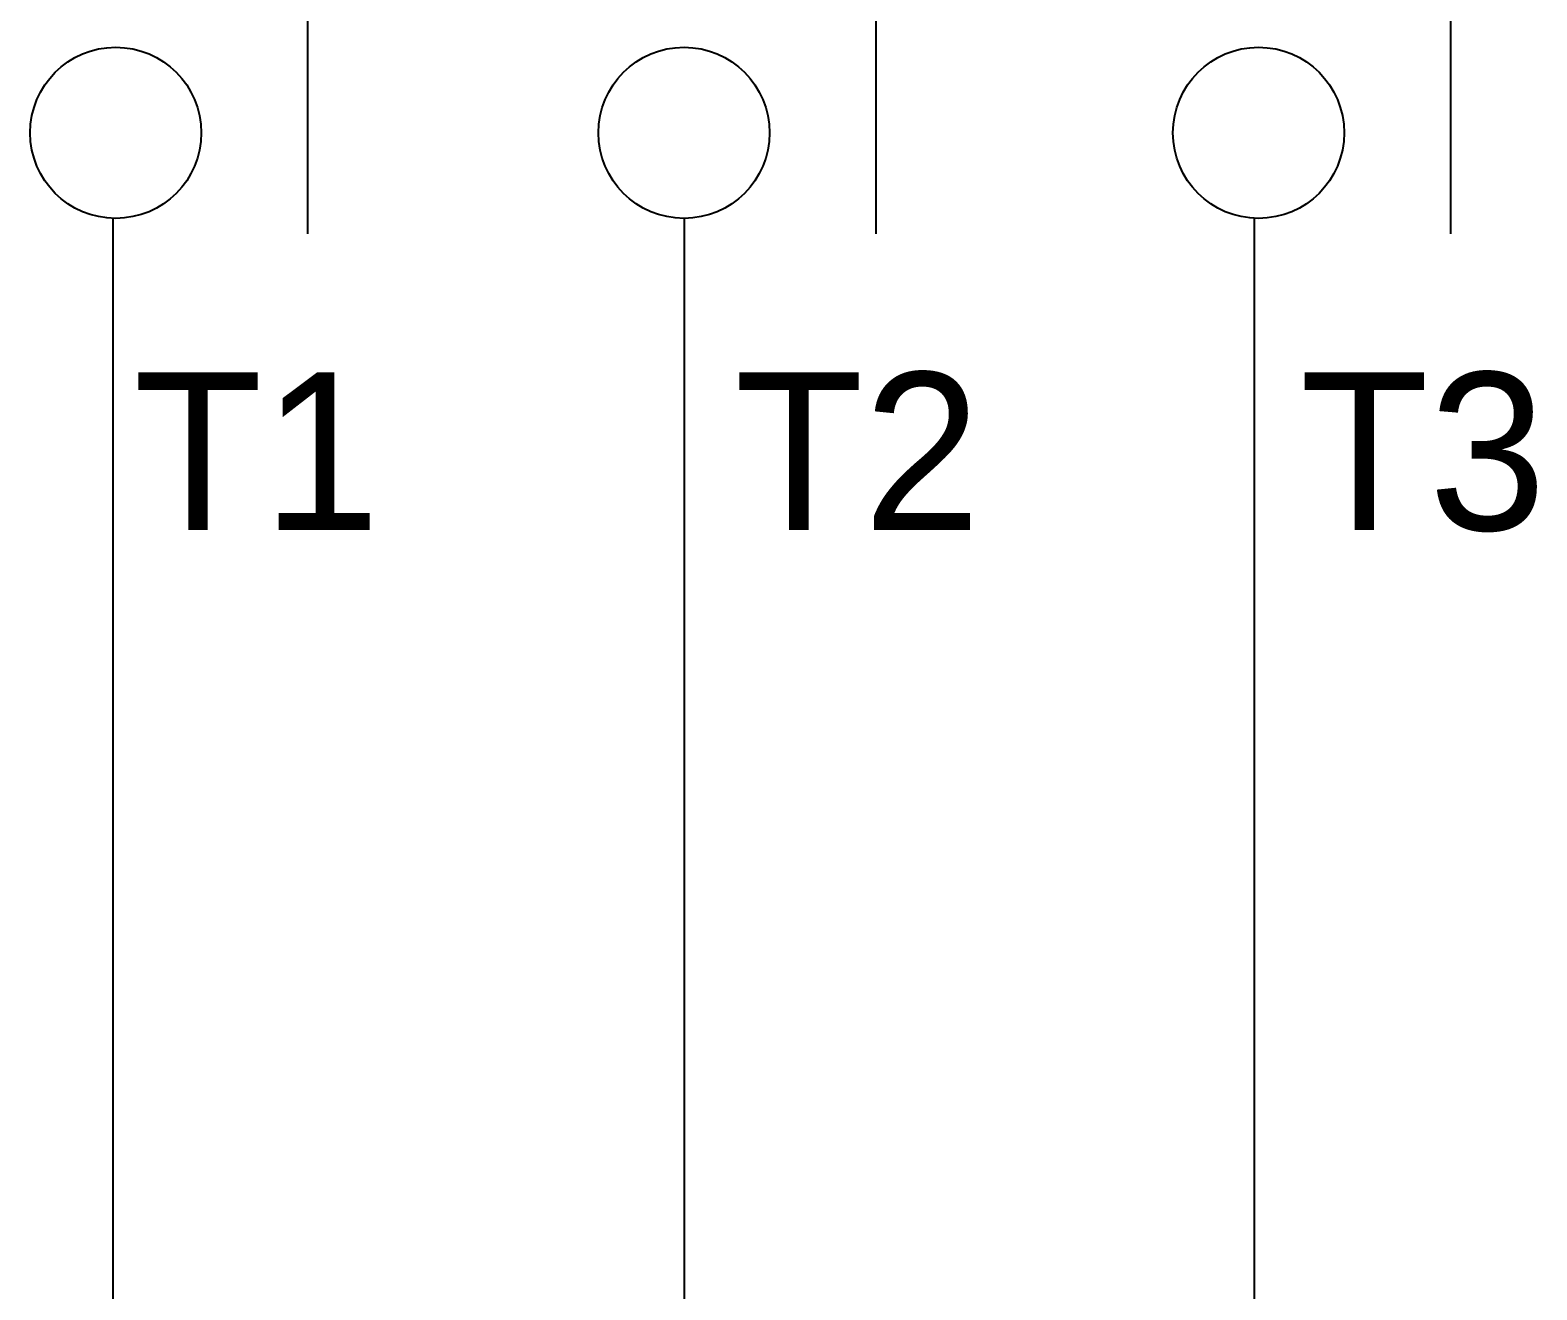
# Model space of a CAD drawing. Header units: millimetres. Extents: x 19 to 859, y 22 to 702.
# Drawn here: x 62.88 to 83.02, y 442.63 to 459.46 of the extents above; entities that cross this region are included whole.
import ezdxf

# ---------------------------------------------------------------- set-up
doc = ezdxf.new("R2010")
doc.units = ezdxf.units.MM
doc.layers.add('ASHADE', color=7, linetype='Continuous')
doc.styles.add('ghs', font='NGULIM.TTF')

msp = doc.modelspace()

# ---------------------------------------------------------------- linework, layer by layer
at = {"layer": 'ASHADE', "color": 0, "linetype": 'ByBlock', "lineweight": 25, "ltscale": 2}
for p, q in [((66.589, 464.826), (66.589, 456.741)), ((74.185, 464.826), (74.185, 456.741)), ((81.866, 464.826), (81.866, 456.742)), ((71.622, 456.957), (71.622, 438.94))]:
    msp.add_line(p, q, dxfattribs=at)
at = {"layer": 'ASHADE', "color": 0, "linetype": 'ByBlock', "lineweight": 25}
for p, q in [((63.99, 438.94), (63.99, 456.947)), ((79.246, 438.94), (79.246, 456.949))]:
    msp.add_line(p, q, dxfattribs=at)
at = {"layer": 'ASHADE', "color": 0, "linetype": 'ByBlock', "lineweight": 25, "ltscale": 2}
for centre in [(64.026, 458.091), (71.622, 458.091), (79.302, 458.091)]:
    msp.add_circle(centre, 1.144, dxfattribs=at)

# ---------------------------------------------------------------- texts
at = {"layer": 'ASHADE', "color": 0, "linetype": 'ByBlock', "lineweight": 25, "ltscale": 2, "style": 'ghs'}
for s, p in [('T1', (64.265, 452.78)), ('T2', (72.297, 452.78)), ('T3', (79.855, 452.78))]:
    msp.add_text(s, height=2.109, dxfattribs=at).set_placement(p)

doc.saveas('drawing.dxf')
